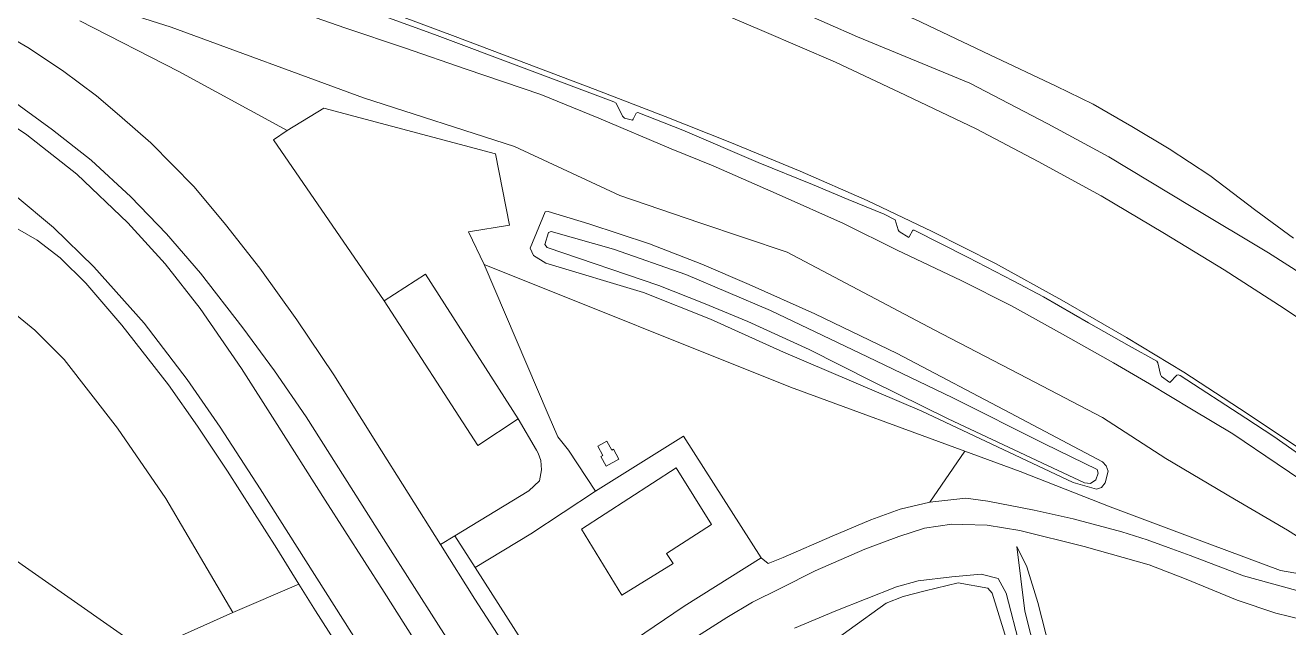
# Model space of a CAD drawing. Header units: metres. Extents: x 112942 to 118371, y 496117 to 499046.
# Drawn here: x 117826.4 to 117994.8, y 496290.8 to 496371.1 of the extents above; entities that cross this region are included whole.
import ezdxf

# ---------------------------------------------------------------- set-up
doc = ezdxf.new("R2010")
doc.units = ezdxf.units.M
doc.layers.add('B-WE-OG-TOPOKAART-G', color=7, linetype='Continuous', lineweight=18)

msp = doc.modelspace()

# ---------------------------------------------------------------- linework, layer by layer
at = {"layer": 'B-WE-OG-TOPOKAART-G'}
for points, elevation in [([(117967.565, 496310.111), (117968.377, 496310.053), (117969.084, 496310.512), (117969.378, 496311.434), (117969.234, 496311.899), (117962.245, 496315.307), (117950, 496321.436), (117938.637, 496326.926), (117925.698, 496333.084), (117914.406, 496337.848), (117904.775, 496341.264), (117896.469, 496343.584), (117896.124, 496343.456), (117895.645, 496341.856), (117895.914, 496341.483), (117910.819, 496336.382), (117916.782, 496334.057), (117922.705, 496331.604), (117930.846, 496327.877), (117939.196, 496323.675), (117949.414, 496318.654), (117961.14, 496313.158), (117961.23, 496313.115), (117967.565, 496310.111)], -1.366), ([(117969.084, 496310.512), (117968.377, 496310.053), (117967.565, 496310.111), (117961.23, 496313.115), (117961.14, 496313.158), (117949.414, 496318.654), (117939.196, 496323.675), (117930.846, 496327.877), (117922.705, 496331.604), (117916.782, 496334.057), (117910.819, 496336.382), (117895.914, 496341.483), (117895.645, 496341.856), (117896.124, 496343.456), (117896.469, 496343.584), (117904.775, 496341.264), (117914.406, 496337.848), (117925.698, 496333.084), (117938.637, 496326.926), (117950, 496321.436), (117962.245, 496315.307), (117969.234, 496311.899), (117969.378, 496311.434), (117969.084, 496310.512)], -1.366), ([(117874.223, 496334.362), (117879.732, 496337.9), (117892.092, 496318.653), (117886.681, 496315.092), (117874.223, 496334.362)], 0.251), ([(117913.141, 496312.101), (117917.843, 496304.564), (117911.861, 496300.736), (117912.713, 496299.368), (117905.904, 496295.151), (117900.505, 496303.975), (117913.141, 496312.101)], 0.171), ([(117900.505, 496303.975), (117905.904, 496295.151), (117912.713, 496299.368), (117911.861, 496300.736), (117917.843, 496304.564), (117913.141, 496312.101), (117900.505, 496303.975)], 0.171)]:
    msp.add_lwpolyline(points, close=True, dxfattribs=dict(at, elevation=elevation))
for points in [[(117885.676, 496391.265, 4.906), (117886.281, 496395.985, 2.236), (117893.249, 496393.229, 2.096), (117903.803, 496388.726, 2.105), (117915.222, 496384.024, 2.045), (117927.529, 496378.793, 2.072), (117944.933, 496371.89, 1.985), (117954.93, 496367.136, 1.972), (117963.769, 496362.957, 1.864), (117968.716, 496360.544, 1.783), (117973.874, 496357.594, 1.657), (117978.868, 496354.624, 1.621), (117984.257, 496351.058, 1.678), (117990.387, 496346.374, 1.792), (117995.408, 496342.686, 1.813)], [(118001.426, 496334.8, 3.277), (117992.101, 496340.77, 3.391), (117981.783, 496346.915, 3.631), (117970.818, 496353.559, 3.751), (117962.676, 496357.928, 3.847), (117952.259, 496363.327, 3.904), (117937.316, 496369.499, 4.073), (117929.197, 496373.064, 4.196), (117912.771, 496379.929, 4.367), (117896.988, 496386.671, 4.769), (117886.441, 496391.257, 4.985), (117885.676, 496391.265, 4.906)], [(117998.171, 496309.331, 2.683), (117993.261, 496312.676, 2.776), (117987.332, 496316.658, 2.881), (117981.839, 496319.946, 2.968), (117976.225, 496323.29, 3.04), (117971.426, 496326.118, 3.112), (117965.022, 496329.691, 3.22), (117957.832, 496333.703, 3.334), (117951.138, 496337.056, 3.439), (117942.603, 496341.087, 3.637), (117935.44, 496344.67, 3.757), (117926.883, 496348.48, 3.946), (117918.087, 496352.339, 4.018), (117912.465, 496354.597, 4.1), (117902.828, 496358.699, 4.316), (117895.095, 496361.825, 4.427), (117885.149, 496365.233, 4.622), (117876.916, 496368.04, 4.748), (117868.969, 496370.725, 4.91), (117858.394, 496374.432, 5.144), (117846.591, 496378.672, 5.294), (117840.564, 496381.258, 5.376), (117843.868, 496383.132, 5.366), (117844.507, 496382.908, 5.357)], [(118002.055, 496299.151, -0.499), (117994.632, 496303.803, -0.556), (117987.566, 496307.929, -0.559), (117978.414, 496313.362, -0.517), (117969.971, 496318.825, -0.148), (117959.94, 496324.081, 0.007), (117947.54, 496330.508, 0.037), (117927.943, 496340.834, 0.094), (117916.288, 496344.761, -0.009), (117905.642, 496348.391, 0.041), (117891.603, 496354.927, 0.266), (117871.459, 496361.387, 0.242), (117845.795, 496370.788, 0.555), (117830.645, 496375.632, 0.425)], [(117830.645, 496375.632, 0.425), (117845.795, 496370.788, 0.555), (117871.459, 496361.387, 0.242), (117891.603, 496354.927, 0.266), (117905.642, 496348.391, 0.041), (117916.288, 496344.761, -0.009), (117927.943, 496340.834, 0.094), (117947.54, 496330.508, 0.037), (117959.94, 496324.081, 0.007), (117969.971, 496318.825, -0.148), (117978.414, 496313.362, -0.517), (117987.566, 496307.929, -0.559), (117994.632, 496303.803, -0.556), (118002.055, 496299.151, -0.499)], [(117858.394, 496374.432, 5.144), (117868.969, 496370.725, 4.91), (117876.916, 496368.04, 4.748), (117885.149, 496365.233, 4.622), (117895.095, 496361.825, 4.427), (117902.828, 496358.699, 4.316), (117912.465, 496354.597, 4.1), (117918.087, 496352.339, 4.018), (117926.883, 496348.48, 3.946), (117935.44, 496344.67, 3.757), (117942.603, 496341.087, 3.637), (117951.138, 496337.056, 3.439), (117957.832, 496333.703, 3.334), (117965.022, 496329.691, 3.22), (117971.426, 496326.118, 3.112), (117976.225, 496323.29, 3.04), (117981.839, 496319.946, 2.968), (117987.332, 496316.658, 2.881), (117993.261, 496312.676, 2.776), (117998.171, 496309.331, 2.683)], [(117913.352, 496375.155, 4.436), (117913.481, 496375.102, 4.473), (117924.879, 496370.234, 4.354), (117934.357, 496366.14, 4.256), (117943.714, 496361.772, 4.138), (117953.124, 496357.275, 3.992), (117961.41, 496352.93, 3.89), (117969.797, 496348.338, 3.785), (117978.234, 496343.339, 3.672), (117986.182, 496338.495, 3.579), (117994.171, 496333.346, 3.466), (118003.101, 496327.346, 3.32)], [(118003.101, 496327.346, 3.32), (117994.171, 496333.346, 3.466), (117986.182, 496338.495, 3.579), (117978.234, 496343.339, 3.672), (117969.797, 496348.338, 3.785), (117961.41, 496352.93, 3.89), (117953.124, 496357.275, 3.992), (117943.714, 496361.772, 4.138), (117934.357, 496366.14, 4.256), (117924.879, 496370.234, 4.354), (117913.481, 496375.102, 4.473)], [(117870.743, 496373.533, 4.952), (117880.924, 496369.825, 4.706), (117904.814, 496360.844, 4.331), (117905.136, 496360.702, 4.328), (117905.985, 496358.954, 4.283), (117906.245, 496358.705, 4.283), (117907.296, 496358.409, 4.277), (117907.399, 496358.54, 4.274), (117907.821, 496359.337, 4.247), (117908.044, 496359.426, 4.25), (117914.041, 496357.081, 4.091), (117924.049, 496352.796, 3.928), (117931.311, 496349.85, 3.862), (117936.077, 496347.834, 3.76), (117940.841, 496345.924, 3.637), (117942.306, 496345.151, 3.685), (117942.748, 496343.83, 3.673), (117942.846, 496343.595, 3.667), (117944.152, 496342.806, 3.622), (117944.215, 496342.874, 3.619), (117944.698, 496343.75, 3.655), (117944.877, 496343.753, 3.661), (117952.061, 496340.147, 3.4), (117958.048, 496337.008, 3.343), (117962.087, 496334.879, 3.319), (117968.097, 496331.43, 3.271), (117973.505, 496328.356, 3.199), (117977.21, 496326.314, 3.169), (117977.334, 496326.108, 3.166), (117977.691, 496324.544, 3.163), (117977.818, 496324.294, 3.16), (117978.935, 496323.475, 3.148), (117979.882, 496324.448, 3.181), (117980.037, 496324.495, 3.166), (117980.32, 496324.398, 3.166), (117989.052, 496318.73, 2.932), (117992.797, 496316.278, 2.899), (117998.354, 496312.399, 2.824)], [(117998.354, 496312.399, 2.824), (117992.797, 496316.278, 2.899), (117989.052, 496318.73, 2.932), (117980.32, 496324.398, 3.166), (117980.037, 496324.495, 3.166), (117979.882, 496324.448, 3.181), (117978.935, 496323.475, 3.148), (117977.818, 496324.294, 3.16), (117977.691, 496324.544, 3.163), (117977.334, 496326.108, 3.166), (117977.21, 496326.314, 3.169), (117973.505, 496328.356, 3.199), (117968.097, 496331.43, 3.271), (117962.087, 496334.879, 3.319), (117958.048, 496337.008, 3.343), (117952.061, 496340.147, 3.4), (117944.877, 496343.753, 3.661), (117944.698, 496343.75, 3.655), (117944.215, 496342.874, 3.619), (117944.152, 496342.806, 3.622), (117942.846, 496343.595, 3.667), (117942.748, 496343.83, 3.673), (117942.306, 496345.151, 3.685), (117940.841, 496345.924, 3.637), (117936.077, 496347.834, 3.76), (117931.311, 496349.85, 3.862), (117924.049, 496352.796, 3.928), (117914.041, 496357.081, 4.091), (117908.044, 496359.426, 4.25), (117907.821, 496359.337, 4.247), (117907.399, 496358.54, 4.274), (117907.296, 496358.409, 4.277), (117906.245, 496358.705, 4.283), (117905.985, 496358.954, 4.283), (117905.136, 496360.702, 4.328), (117904.814, 496360.844, 4.331), (117880.924, 496369.825, 4.706), (117870.743, 496373.533, 4.952)], [(117873.897, 496373.19, 4.921), (117883.681, 496369.568, 4.745), (117893.198, 496365.967, 4.596), (117902.327, 496362.514, 4.419), (117911.671, 496358.904, 4.232), (117920.295, 496355.479, 4.066), (117929.671, 496351.614, 3.926), (117938.6, 496347.739, 3.78), (117947.277, 496343.615, 3.628), (117955.684, 496339.311, 3.497), (117964.551, 496334.453, 3.385), (117973.181, 496329.482, 3.266), (117980.802, 496324.843, 3.16), (117988.227, 496320.035, 3.026), (117996.069, 496314.818, 2.884)], [(117996.069, 496314.818, 2.884), (117988.227, 496320.035, 3.026), (117980.802, 496324.843, 3.16), (117973.181, 496329.482, 3.266), (117964.551, 496334.453, 3.385), (117955.684, 496339.311, 3.497), (117947.277, 496343.615, 3.628), (117938.6, 496347.739, 3.78), (117929.671, 496351.614, 3.926), (117920.295, 496355.479, 4.066), (117911.671, 496358.904, 4.232), (117902.327, 496362.514, 4.419), (117893.198, 496365.967, 4.596), (117883.681, 496369.568, 4.745), (117873.897, 496373.19, 4.921)], [(117929.197, 496373.064, 4.196), (117937.316, 496369.499, 4.073), (117952.259, 496363.327, 3.904), (117962.676, 496357.928, 3.847), (117970.818, 496353.559, 3.751), (117981.783, 496346.915, 3.631), (117992.101, 496340.77, 3.391), (118001.426, 496334.8, 3.277)], [(117833.644, 496371.65, 0.55), (117846.837, 496364.89, 0.529), (117861.296, 496357.051, 0.61), (117859.447, 496355.808, 0.472), (117874.223, 496334.362, 0.251), (117886.681, 496315.092, 0.251), (117892.092, 496318.653, 0.251), (117894.495, 496314.46, 0.274), (117894.715, 496314.086, 0.319), (117895.081, 496313.111, 0.262), (117895.17, 496311.874, 0.226), (117894.927, 496310.37, 0.193), (117893.509, 496309.057, 0.187), (117883.644, 496303.08, 0.233), (117881.736, 496301.916, 0.2), (117873.108, 496315.57, 0.327), (117867.492, 496324.503, 0.32), (117862.563, 496331.825, 0.303), (117857.639, 496338.709, 0.297), (117853.054, 496344.544, 0.34), (117848.898, 496349.555, 0.32), (117843.099, 496355.41, 0.327), (117838.922, 496359.055, 0.347), (117835.874, 496361.675, 0.327), (117831.34, 496365.016, 0.333), (117826.702, 496368.103, 0.337), (117822.083, 496370.774, 0.39)], [(117822.083, 496370.774, 0.39), (117826.702, 496368.103, 0.337), (117831.34, 496365.016, 0.333), (117835.874, 496361.675, 0.327), (117838.922, 496359.055, 0.347), (117843.099, 496355.41, 0.327), (117848.898, 496349.555, 0.32), (117853.054, 496344.544, 0.34), (117857.639, 496338.709, 0.297), (117862.563, 496331.825, 0.303), (117867.492, 496324.503, 0.32), (117873.108, 496315.57, 0.327), (117881.736, 496301.916, 0.2), (117886.285, 496294.621, 0.043), (117890.864, 496287.582, 0.09)], [(117996.481, 496297.962, -0.616), (117993.7, 496298.442, -0.664), (117981.643, 496302.941, -0.568), (117970.982, 496306.921, -0.583), (117958.989, 496311.635, -0.631), (117951.596, 496314.349, -0.652), (117928.38, 496322.87, -0.079), (117887.517, 496339.214, 0.316), (117885.459, 496343.54, 0.316), (117890.906, 496344.424, 0.382), (117889.06, 496353.952, 0.319), (117866.153, 496360.027, 0.433), (117861.296, 496357.051, 0.61), (117846.837, 496364.89, 0.529), (117833.644, 496371.65, 0.55)], [(117995.408, 496342.686, 1.813), (117990.387, 496346.374, 1.792), (117984.257, 496351.058, 1.678), (117978.868, 496354.624, 1.621), (117973.874, 496357.594, 1.657), (117968.716, 496360.544, 1.783), (117963.769, 496362.957, 1.864), (117954.93, 496367.136, 1.972), (117944.933, 496371.89, 1.985)], [(117812.128, 496365.127, 0.27), (117814.664, 496366.566, 0.202), (117817.949, 496364.979, 0.173), (117824.563, 496361.074, 0.15), (117829.982, 496357.152, 0.137), (117835.127, 496353.08, 0.1), (117840.45, 496348.213, 0.11), (117845.194, 496343.297, 0.133), (117849.716, 496338.043, 0.153), (117855.353, 496330.751, 0.167), (117859.598, 496325.042, 0.207), (117863.793, 496318.904, 0.23), (117867.83, 496312.608, 0.223), (117874.409, 496302.163, 0.147), (117881.453, 496291.154, 0.167), (117888.944, 496279.501, 0.183)], [(117882.743, 496282.115, 0.043), (117874.189, 496295.545, 0.097), (117866.364, 496307.811, 0.1), (117859.654, 496318.391, 0.2), (117855.209, 496325.362, 0.213), (117849.69, 496333.333, 0.187), (117845.019, 496339.295, 0.193), (117840.042, 496344.756, 0.17), (117833.222, 496351.221, 0.177), (117826.559, 496356.446, 0.173), (117819.372, 496361.244, 0.247), (117812.128, 496365.127, 0.27)], [(117819.372, 496361.244, 0.247), (117826.559, 496356.446, 0.173), (117833.222, 496351.221, 0.177), (117840.042, 496344.756, 0.17), (117845.019, 496339.295, 0.193), (117849.69, 496333.333, 0.187), (117855.209, 496325.362, 0.213), (117859.654, 496318.391, 0.2), (117866.364, 496307.811, 0.1), (117874.189, 496295.545, 0.097), (117882.743, 496282.115, 0.043)], [(117888.944, 496279.501, 0.183), (117881.453, 496291.154, 0.167), (117874.409, 496302.163, 0.147), (117867.83, 496312.608, 0.223), (117863.793, 496318.904, 0.23), (117859.598, 496325.042, 0.207), (117855.353, 496330.751, 0.167), (117849.716, 496338.043, 0.153), (117845.194, 496343.297, 0.133), (117840.45, 496348.213, 0.11), (117835.127, 496353.08, 0.1), (117829.982, 496357.152, 0.137), (117824.563, 496361.074, 0.15)], [(117861.296, 496357.051, 0.61), (117866.153, 496360.027, 0.433), (117889.06, 496353.952, 0.319), (117890.906, 496344.424, 0.382), (117885.459, 496343.54, 0.316), (117887.517, 496339.214, 0.316), (117896.056, 496319.215, 0.166), (117897.378, 496316.233, 0.178), (117898.796, 496314.492, 0.175), (117902.39, 496309.016, 0.202), (117893.77, 496303.33, 0.175), (117886.341, 496298.867, 0.139), (117883.644, 496303.08, 0.233), (117893.509, 496309.057, 0.187), (117894.927, 496310.37, 0.193), (117895.17, 496311.874, 0.226), (117895.081, 496313.111, 0.262), (117894.715, 496314.086, 0.319), (117894.495, 496314.46, 0.274), (117892.092, 496318.653, 0.251), (117879.732, 496337.9, 0.251), (117874.223, 496334.362, 0.251), (117859.447, 496355.808, 0.472), (117861.296, 496357.051, 0.61)], [(117876.481, 496279.712, 0.063), (117867.559, 496293.779, -0.037), (117857.681, 496309.306, 0.003), (117852.358, 496317.53, 0.077), (117847.931, 496323.896, 0.103), (117842.215, 496331.402, -0.043), (117835.524, 496338.875, -0.087), (117830.142, 496344.122, -0.053), (117825.026, 496348.379, -0.027)], [(117825.026, 496348.379, -0.027), (117830.142, 496344.122, -0.053), (117835.524, 496338.875, -0.087), (117842.215, 496331.402, -0.043), (117847.931, 496323.896, 0.103), (117852.358, 496317.53, 0.077), (117857.681, 496309.306, 0.003), (117867.559, 496293.779, -0.037), (117876.481, 496279.712, 0.063)], [(117901.471, 496344.609, -0.34), (117909.578, 496341.944, -0.277), (117916.534, 496339.259, -0.253), (117922.868, 496336.537, -0.301), (117931.62, 496332.613, -0.346), (117942.574, 496327.344, -0.301), (117958.469, 496318.993, -0.526), (117969.962, 496312.918, -0.616), (117970.46, 496312.406, -0.613), (117970.701, 496311.689, -0.583), (117970.343, 496310.126, -0.544), (117969.852, 496309.514, -0.565), (117969.169, 496309.287, -0.628), (117966.076, 496310.161, -0.811), (117945.898, 496319.649, -0.757), (117927.425, 496327.543, -0.244), (117917.717, 496331.908, -0.214), (117908.769, 496335.478, -0.088), (117895.76, 496339.393, 0.004), (117894.124, 496340.392, -0.067), (117893.681, 496341.372, -0.16), (117895.691, 496346.215, -0.298), (117896.056, 496346.272, -0.298), (117901.471, 496344.609, -0.34)], [(117917.717, 496331.908, -0.214), (117927.425, 496327.543, -0.244), (117945.898, 496319.649, -0.757), (117966.076, 496310.161, -0.811), (117969.169, 496309.287, -0.628), (117969.852, 496309.514, -0.565), (117970.343, 496310.126, -0.544), (117970.701, 496311.689, -0.583), (117970.46, 496312.406, -0.613), (117969.962, 496312.918, -0.616), (117958.469, 496318.993, -0.526), (117942.574, 496327.344, -0.301), (117931.62, 496332.613, -0.346), (117922.868, 496336.537, -0.301), (117916.534, 496339.259, -0.253), (117909.578, 496341.944, -0.277), (117901.471, 496344.609, -0.34), (117896.056, 496346.272, -0.298), (117895.691, 496346.215, -0.298), (117893.681, 496341.372, -0.16), (117894.124, 496340.392, -0.067), (117895.76, 496339.393, 0.004), (117908.769, 496335.478, -0.088), (117917.717, 496331.908, -0.214)], [(117824.497, 496344.419, 0.007), (117827.969, 496342.428, -0.06), (117831.01, 496340.094, -0.12), (117834.439, 496336.693, -0.163), (117839.247, 496331.131, -0.15), (117845.458, 496323.16, -0.137), (117849.306, 496317.658, 0.003), (117853.301, 496311.68, 0.087), (117859.887, 496301.364, 0.003), (117862.833, 496296.65, 0.019), (117854.047, 496292.87, 0.109), (117845.093, 496308.026, 0.109), (117838.648, 496317.419, 0.109), (117831.537, 496326.543, 0.109), (117827.649, 496330.464, 0.109), (117822.197, 496334.859, 0.109)], [(117877.903, 496273.024, 0.01), (117865.068, 496293.075, -0.03), (117862.833, 496296.65, 0.019), (117859.887, 496301.364, 0.003), (117853.301, 496311.68, 0.087), (117849.306, 496317.658, 0.003), (117845.458, 496323.16, -0.137), (117839.247, 496331.131, -0.15), (117834.439, 496336.693, -0.163), (117831.01, 496340.094, -0.12), (117827.969, 496342.428, -0.06), (117824.497, 496344.419, 0.007)], [(117928.38, 496322.87, -0.079), (117951.596, 496314.349, -0.652), (117946.956, 496307.57, -0.415), (117946.937, 496307.568, -0.487), (117942.986, 496306.604, -0.418), (117939.09, 496305.217, -0.286), (117933.928, 496303.043, -0.178), (117927.387, 496300.172, -0.145), (117925.386, 496299.387, -0.16), (117924.478, 496300.14, 0.04), (117914.096, 496316.324, 0.247), (117902.39, 496309.016, 0.202), (117898.796, 496314.492, 0.175), (117897.378, 496316.233, 0.178), (117896.056, 496319.215, 0.166), (117887.517, 496339.214, 0.316), (117928.38, 496322.87, -0.079)], [(117818.616, 496304.331, 0.136), (117815.31, 496325.464, 0.136), (117815.024, 496332.886, 0.136), (117816.276, 496336.104, 0.136), (117819.754, 496336.289, 0.109), (117822.197, 496334.859, 0.109), (117827.649, 496330.464, 0.109), (117831.537, 496326.543, 0.109), (117838.648, 496317.419, 0.109), (117845.093, 496308.026, 0.109), (117854.047, 496292.87, 0.109), (117842.454, 496287.657, 0.109), (117818.616, 496304.331, 0.136)], [(117914.096, 496316.324, 0.247), (117924.478, 496300.14, 0.04), (117914.219, 496293.68, 0.057), (117907.566, 496289.224, -0.08), (117900.63, 496284.616, -0.153), (117896.746, 496282.39, -0.001), (117892.788, 496288.795, 0.153), (117886.341, 496298.867, 0.139), (117893.77, 496303.33, 0.175), (117902.39, 496309.016, 0.202), (117914.096, 496316.324, 0.247)], [(117903.07, 496313.633, 0.139), (117903.78, 496312.338, 0.139), (117905.499, 496313.28, 0.139), (117904.78, 496314.591, 0.127), (117904.548, 496314.464, 0.127), (117903.891, 496315.661, 0.118), (117902.673, 496314.993, 0.139), (117903.338, 496313.78, 0.139), (117903.07, 496313.633, 0.139)], [(117902.673, 496314.993, 0.139), (117903.891, 496315.661, 0.118), (117904.548, 496314.464, 0.127), (117904.78, 496314.591, 0.127), (117905.499, 496313.28, 0.139), (117903.78, 496312.338, 0.139), (117903.07, 496313.633, 0.139), (117903.338, 496313.78, 0.139), (117902.673, 496314.993, 0.139)], [(117995.852, 496295.791, -0.655), (117988.781, 496297.756, -0.628), (117981.65, 496300.441, -0.625), (117978.738, 496301.507, -0.592), (117975.94, 496302.538, -0.601), (117972.535, 496303.621, -0.64), (117966.037, 496305.334, -0.598), (117960.877, 496306.492, -0.625), (117954.701, 496307.675, -0.586), (117951.732, 496308.071, -0.598), (117946.956, 496307.57, -0.415), (117951.596, 496314.349, -0.652), (117958.989, 496311.635, -0.631), (117970.982, 496306.921, -0.583), (117981.643, 496302.941, -0.568), (117993.7, 496298.442, -0.664), (117996.481, 496297.962, -0.616)], [(117907.566, 496289.224, -0.08), (117914.219, 496293.68, 0.057), (117924.478, 496300.14, 0.04), (117925.386, 496299.387, -0.16), (117927.387, 496300.172, -0.145), (117933.928, 496303.043, -0.178), (117939.09, 496305.217, -0.286), (117942.986, 496306.604, -0.418), (117946.937, 496307.568, -0.487), (117946.956, 496307.57, -0.415), (117951.732, 496308.071, -0.598), (117954.701, 496307.675, -0.586), (117960.877, 496306.492, -0.625), (117966.037, 496305.334, -0.598), (117972.535, 496303.621, -0.64), (117975.94, 496302.538, -0.601), (117978.738, 496301.507, -0.592), (117981.65, 496300.441, -0.625), (117988.781, 496297.756, -0.628), (117995.852, 496295.791, -0.655)], [(117913.55, 496288.138, -0.08), (117919.867, 496292.174, -0.057), (117923.33, 496294.219, -0.087), (117926.996, 496296.039, -0.058), (117931.644, 496298.402, -0.073), (117938.269, 496301.281, -0.235), (117942.833, 496302.988, -0.409), (117946.23, 496304.099, -0.663), (117949.9, 496304.608, -0.72), (117951.352, 496304.585, -0.61), (117954.598, 496304.493, -0.643), (117958.956, 496303.776, -0.622), (117967.51, 496301.637, -0.637), (117976.177, 496299.215, -0.61), (117981.139, 496297.276, -0.598), (117987.926, 496294.483, -0.628), (117993.065, 496292.762, -0.631), (117996.723, 496291.864, -0.652)], [(117996.723, 496291.864, -0.652), (117993.065, 496292.762, -0.631), (117987.926, 496294.483, -0.628), (117981.139, 496297.276, -0.598), (117976.177, 496299.215, -0.61), (117967.51, 496301.637, -0.637), (117958.956, 496303.776, -0.622), (117954.598, 496304.493, -0.643), (117951.352, 496304.585, -0.61), (117949.9, 496304.608, -0.72), (117946.23, 496304.099, -0.663), (117942.833, 496302.988, -0.409), (117938.269, 496301.281, -0.235), (117931.644, 496298.402, -0.073), (117926.996, 496296.039, -0.058), (117923.33, 496294.219, -0.087), (117919.867, 496292.174, -0.057), (117913.55, 496288.138, -0.08)], [(117883.644, 496303.08, 0.233), (117886.341, 496298.867, 0.139), (117892.788, 496288.795, 0.153), (117890.864, 496287.582, 0.09), (117886.285, 496294.621, 0.043), (117881.736, 496301.916, 0.2), (117883.644, 496303.08, 0.233)], [(117995.837, 496284.666, -1.243), (117989.374, 496280.916, -1.417), (117978.977, 496275.213, -1.27), (117968.704, 496271.264, -0.973), (117967.633, 496271.4, -0.997), (117965.549, 496275.174, -0.991), (117962.609, 496281.3, -1.177), (117959.631, 496293.015, -1.123), (117959.077, 496297.325, -0.877), (117958.565, 496301.666, -0.679), (117959.889, 496298.927, -0.541), (117961.354, 496294.198, -0.505), (117964.044, 496283.588, -0.535), (117965.967, 496277.88, -0.505), (117967.352, 496274.928, -0.463), (117969.619, 496274.403, -0.496), (117971.473, 496274.801, -0.505), (117979.841, 496277.908, -0.58), (117991.687, 496284.312, -0.805), (117997.384, 496288.466, -0.898)], [(117964.044, 496283.588, -0.535), (117961.354, 496294.198, -0.505), (117959.889, 496298.927, -0.541), (117958.565, 496301.666, -0.679), (117959.077, 496297.325, -0.877), (117959.631, 496293.015, -1.123), (117962.609, 496281.3, -1.177)], [(117870.956, 496267.722, 0.03), (117842.454, 496287.657, 0.109), (117854.047, 496292.87, 0.109), (117862.833, 496296.65, 0.019), (117865.068, 496293.075, -0.03), (117877.903, 496273.024, 0.01), (117870.956, 496267.722, 0.03)], [(118002.017, 496166.322, -1.313), (117922.926, 496272.654, -1.503), (117920.634, 496271.754, -1.513), (117919.371, 496275.993, -1.513), (117919.237, 496277.56, -1.513), (117920.477, 496279.95, -1.513), (117921.935, 496282.261, -1.513), (117924.546, 496283.795, -1.513), (117927.672, 496285.365, -1.513), (117931.246, 496287.02, -1.513), (117941.149, 496294.107, -1.513), (117943.403, 496295.008, -1.513), (117946.319, 496295.735, -1.513), (117950.708, 496296.789, -1.513), (117954.701, 496296.082, -1.513), (117955.251, 496295.422, -1.513), (117958.652, 496284.507, -1.513), (117963.015, 496273.35, -1.513), (117969.058, 496264.521, -1.513)], [(117959.017, 496288.047, -1.378), (117957.109, 496295.428, -1.057), (117956.064, 496297.365, -1.057), (117953.811, 496297.972, -0.949), (117949.891, 496297.609, -0.889), (117945.409, 496297.056, -0.877), (117942.507, 496296.267, -0.862), (117934.402, 496293.068, -0.751), (117928.906, 496290.791, -0.709)], [(117928.906, 496290.791, -0.709), (117934.402, 496293.068, -0.751), (117942.507, 496296.267, -0.862), (117945.409, 496297.056, -0.877), (117949.891, 496297.609, -0.889), (117953.811, 496297.972, -0.949), (117956.064, 496297.365, -1.057), (117957.109, 496295.428, -1.057), (117959.017, 496288.047, -1.378)], [(117958.652, 496284.507, -1.513), (117955.251, 496295.422, -1.513), (117954.701, 496296.082, -1.513), (117950.708, 496296.789, -1.513), (117946.319, 496295.735, -1.513), (117943.403, 496295.008, -1.513), (117941.149, 496294.107, -1.513), (117931.246, 496287.02, -1.513)]]:
    msp.add_polyline3d(points, dxfattribs=at)

doc.saveas('drawing.dxf')
